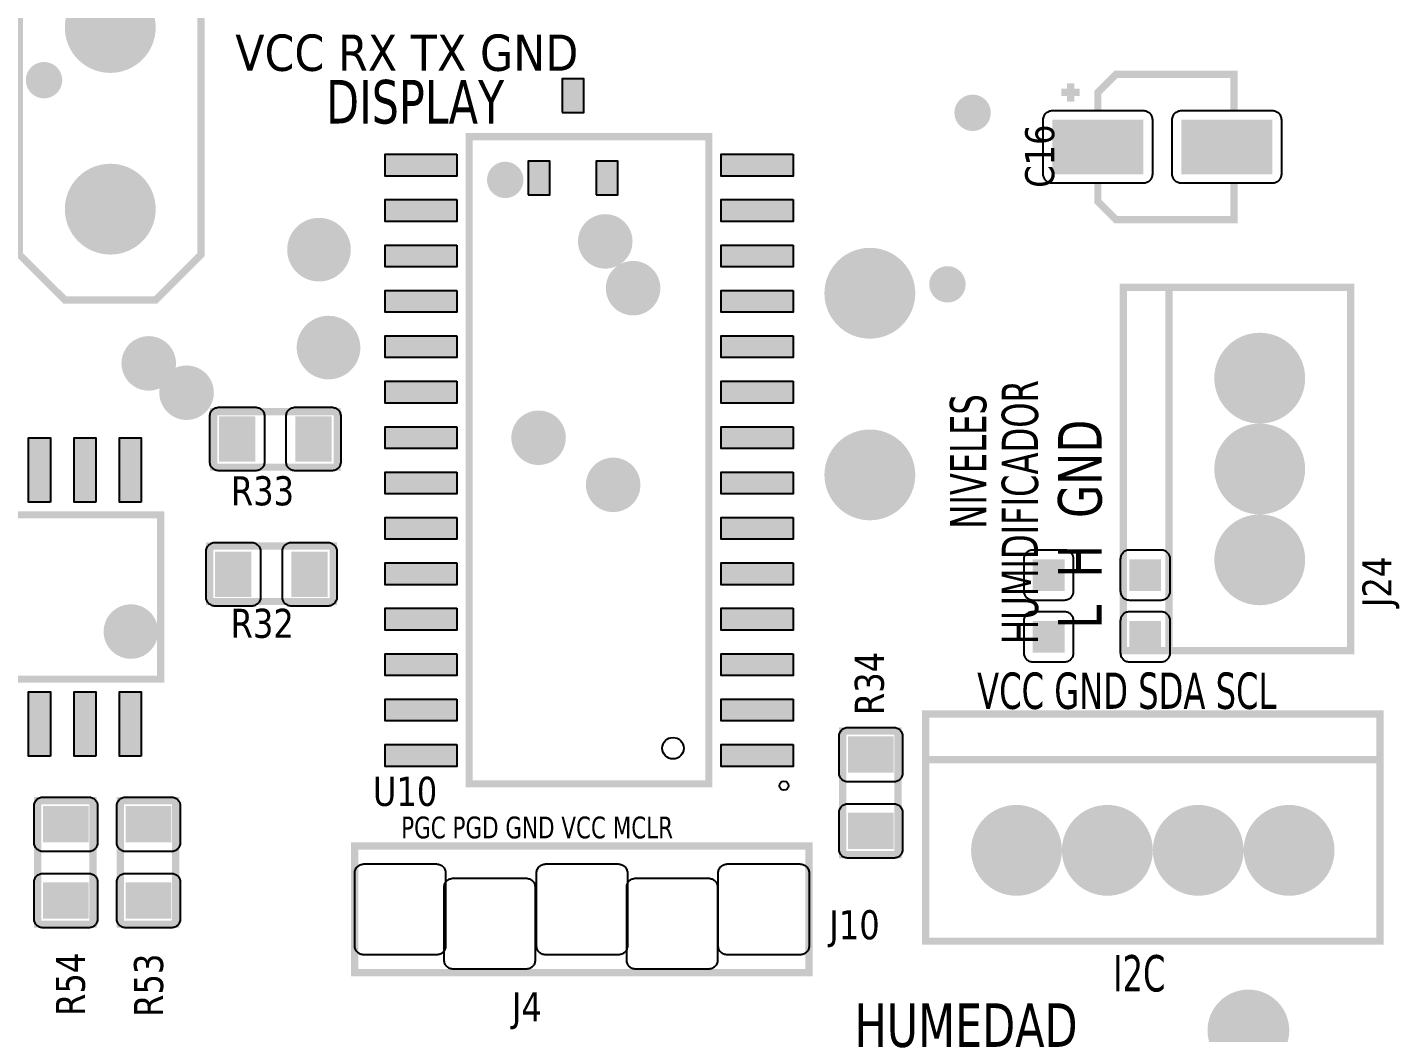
# Model space of a CAD drawing. Header units: millimetres. Extents: x 124 to 302, y 105 to 223.
# Drawn here: x 148.949 to 150.45, y 111.269 to 112.377 of the extents above; entities that cross this region are included whole.
import ezdxf

# ---------------------------------------------------------------- set-up
doc = ezdxf.new("R2010")
doc.units = ezdxf.units.MM
doc.styles.get("Standard").update_dxf_attribs({"font": 'tahoma.ttf'})

# ---------------------------------------------------------------- blocks, each defined once
blk = doc.blocks.new('RPAD')
blk.add_trace([(-0.5, -0.5), (-0.5, 0.5), (0.5, -0.5), (0.5, 0.5)])
blk = doc.blocks.new('EPAD')
at = {"const_width": 0.5}
blk.add_lwpolyline([(-0.25, 0, 1), (0.25, 0, 1)], format="xyb", close=True, dxfattribs=at)

msp = doc.modelspace()

# ---------------------------------------------------------------- linework, layer by layer
for points, const_width in [([(149.1407, 112.4263), (149.1407, 112.1263), (149.0907, 112.0763), (148.9907, 112.0763), (148.9407, 112.1263), (148.9407, 112.4263), (148.9907, 112.4763), (149.0907, 112.4763), (149.1407, 112.4263)], 0.008), ([(149.1407, 112.4263), (149.1407, 112.1263), (149.0907, 112.0763), (148.9907, 112.0763), (148.9407, 112.1263), (148.9407, 112.4263), (148.9907, 112.4763), (149.0907, 112.4763), (149.1407, 112.4263)], 0.008), ([(149.1407, 112.4263), (149.1407, 112.1263), (149.0907, 112.0763), (148.9907, 112.0763), (148.9407, 112.1263), (148.9407, 112.4263), (148.9907, 112.4763), (149.0907, 112.4763), (149.1407, 112.4263)], 0.008), ([(150.1276, 112.2848), (150.1276, 112.3048), (150.1476, 112.3248), (150.2776, 112.3248), (150.2776, 112.2848)], 0.008), ([(150.1276, 112.2848), (150.1276, 112.3048), (150.1476, 112.3248), (150.2776, 112.3248), (150.2776, 112.2848)], 0.008), ([(150.1276, 112.2848), (150.1276, 112.3048), (150.1476, 112.3248), (150.2776, 112.3248), (150.2776, 112.2848)], 0.008), ([(150.1076, 112.3048), (150.0876, 112.3048)], 0.008), ([(150.1076, 112.3048), (150.0876, 112.3048)], 0.008), ([(150.1076, 112.3048), (150.0876, 112.3048)], 0.008), ([(150.0976, 112.2948), (150.0976, 112.3148)], 0.008), ([(150.0976, 112.2948), (150.0976, 112.3148)], 0.008), ([(150.0976, 112.2948), (150.0976, 112.3148)], 0.008), ([(149.6995, 112.2561), (149.4357, 112.2561), (149.4357, 111.5435), (149.6995, 111.5435), (149.6995, 112.2561)], 0.00787), ([(149.6995, 112.2561), (149.4357, 112.2561), (149.4357, 111.5435), (149.6995, 111.5435), (149.6995, 112.2561)], 0.00787), ([(149.6995, 112.2561), (149.4357, 112.2561), (149.4357, 111.5435), (149.6995, 111.5435), (149.6995, 112.2561)], 0.00787), ([(150.2776, 112.2048), (150.2776, 112.1648), (150.1476, 112.1648), (150.1276, 112.1848), (150.1276, 112.2048)], 0.008), ([(150.2776, 112.2048), (150.2776, 112.1648), (150.1476, 112.1648), (150.1276, 112.1848), (150.1276, 112.2048)], 0.008), ([(150.2776, 112.2048), (150.2776, 112.1648), (150.1476, 112.1648), (150.1276, 112.1848), (150.1276, 112.2048)], 0.008), ([(150.1558, 111.6902), (150.4058, 111.6902), (150.4058, 112.0902), (150.1558, 112.0902), (150.1558, 111.6902)], 0.008), ([(150.1558, 111.6902), (150.4058, 111.6902), (150.4058, 112.0902), (150.1558, 112.0902), (150.1558, 111.6902)], 0.008), ([(150.1558, 111.6902), (150.4058, 111.6902), (150.4058, 112.0902), (150.1558, 112.0902), (150.1558, 111.6902)], 0.008), ([(150.2058, 111.6902), (150.2058, 112.0902)], 0.008), ([(150.2058, 111.6902), (150.2058, 112.0902)], 0.008), ([(150.2058, 111.6902), (150.2058, 112.0902)], 0.008), ([(149.1544, 111.8922), (149.2904, 111.8922), (149.2904, 111.9532), (149.1544, 111.9532), (149.1544, 111.8922)], 0.008), ([(149.1544, 111.8922), (149.2904, 111.8922), (149.2904, 111.9532), (149.1544, 111.9532), (149.1544, 111.8922)], 0.008), ([(149.1544, 111.8922), (149.2904, 111.8922), (149.2904, 111.9532), (149.1544, 111.9532), (149.1544, 111.8922)], 0.008), ([(149.0961, 111.6587), (149.0961, 111.8398), (148.8796, 111.8398), (148.8796, 111.6587), (149.0961, 111.6587)], 0.00787), ([(149.0961, 111.6587), (149.0961, 111.8398), (148.8796, 111.8398), (148.8796, 111.6587), (149.0961, 111.6587)], 0.00787), ([(149.0961, 111.6587), (149.0961, 111.8398), (148.8796, 111.8398), (148.8796, 111.6587), (149.0961, 111.6587)], 0.00787), ([(149.1501, 111.7443), (149.2861, 111.7443), (149.2861, 111.8053), (149.1501, 111.8053), (149.1501, 111.7443)], 0.008), ([(149.1501, 111.7443), (149.2861, 111.7443), (149.2861, 111.8053), (149.1501, 111.8053), (149.1501, 111.7443)], 0.008), ([(149.1501, 111.7443), (149.2861, 111.7443), (149.2861, 111.8053), (149.1501, 111.8053), (149.1501, 111.7443)], 0.008), ([(149.9381, 111.3703), (150.4381, 111.3703), (150.4381, 111.6203), (149.9381, 111.6203), (149.9381, 111.3703)], 0.008), ([(149.9381, 111.3703), (150.4381, 111.3703), (150.4381, 111.6203), (149.9381, 111.6203), (149.9381, 111.3703)], 0.008), ([(149.9381, 111.3703), (150.4381, 111.3703), (150.4381, 111.6203), (149.9381, 111.6203), (149.9381, 111.3703)], 0.008), ([(149.8468, 111.4657), (149.9078, 111.4657), (149.9078, 111.6017), (149.8468, 111.6017), (149.8468, 111.4657)], 0.008), ([(149.8468, 111.4657), (149.9078, 111.4657), (149.9078, 111.6017), (149.8468, 111.6017), (149.8468, 111.4657)], 0.008), ([(149.8468, 111.4657), (149.9078, 111.4657), (149.9078, 111.6017), (149.8468, 111.6017), (149.8468, 111.4657)], 0.008), ([(149.9381, 111.5703), (150.4381, 111.5703)], 0.008), ([(149.9381, 111.5703), (150.4381, 111.5703)], 0.008), ([(149.9381, 111.5703), (150.4381, 111.5703)], 0.008), ([(148.9608, 111.389), (149.0218, 111.389), (149.0218, 111.525), (148.9608, 111.525), (148.9608, 111.389)], 0.008), ([(148.9608, 111.389), (149.0218, 111.389), (149.0218, 111.525), (148.9608, 111.525), (148.9608, 111.389)], 0.008), ([(148.9608, 111.389), (149.0218, 111.389), (149.0218, 111.525), (148.9608, 111.525), (148.9608, 111.389)], 0.008), ([(149.0518, 111.389), (149.1128, 111.389), (149.1128, 111.525), (149.0518, 111.525), (149.0518, 111.389)], 0.008), ([(149.0518, 111.389), (149.1128, 111.389), (149.1128, 111.525), (149.0518, 111.525), (149.0518, 111.389)], 0.008), ([(149.0518, 111.389), (149.1128, 111.389), (149.1128, 111.525), (149.0518, 111.525), (149.0518, 111.389)], 0.008), ([(149.3098, 111.3356), (149.8098, 111.3356), (149.8098, 111.475), (149.3098, 111.475), (149.3098, 111.3356)], 0.008), ([(149.3098, 111.3356), (149.8098, 111.3356), (149.8098, 111.475), (149.3098, 111.475), (149.3098, 111.3356)], 0.008), ([(149.3098, 111.3356), (149.8098, 111.3356), (149.8098, 111.475), (149.3098, 111.475), (149.3098, 111.3356)], 0.008)]:
    msp.add_lwpolyline(points, dxfattribs=dict(const_width=const_width))
for points in [[(149.5379, 112.2827), (149.5619, 112.2827), (149.5619, 112.3197), (149.5379, 112.3197), (149.5379, 112.2827)], [(150.0676, 112.2148), (150.0676, 112.2748), (150.0676, 112.2758), (150.0678, 112.2768), (150.068, 112.2778), (150.0684, 112.2787), (150.0688, 112.2796), (150.0693, 112.2804), (150.0698, 112.2812), (150.0705, 112.2819), (150.0712, 112.2826), (150.0719, 112.2831), (150.0728, 112.2836), (150.0736, 112.284), (150.0746, 112.2844), (150.0755, 112.2846), (150.0765, 112.2848), (150.0776, 112.2848), (150.1776, 112.2848), (150.1786, 112.2848), (150.1796, 112.2846), (150.1806, 112.2844), (150.1815, 112.284), (150.1824, 112.2836), (150.1832, 112.2831), (150.184, 112.2826), (150.1847, 112.2819), (150.1853, 112.2812), (150.1859, 112.2804), (150.1864, 112.2796), (150.1868, 112.2787), (150.1871, 112.2778), (150.1874, 112.2768), (150.1875, 112.2758), (150.1876, 112.2748), (150.1876, 112.2148), (150.1875, 112.2138), (150.1874, 112.2128), (150.1871, 112.2118), (150.1868, 112.2109), (150.1864, 112.21), (150.1859, 112.2092), (150.1853, 112.2084), (150.1847, 112.2077), (150.184, 112.2071), (150.1832, 112.2065), (150.1824, 112.206), (150.1815, 112.2056), (150.1806, 112.2052), (150.1796, 112.205), (150.1786, 112.2049), (150.1776, 112.2048), (150.0776, 112.2048), (150.0765, 112.2049), (150.0755, 112.205), (150.0746, 112.2052), (150.0736, 112.2056), (150.0728, 112.206), (150.0719, 112.2065), (150.0712, 112.2071), (150.0705, 112.2077), (150.0698, 112.2084), (150.0693, 112.2092), (150.0688, 112.21), (150.0684, 112.2109), (150.068, 112.2118), (150.0678, 112.2128), (150.0676, 112.2138), (150.0676, 112.2148)], [(150.2096, 112.2148), (150.2096, 112.2748), (150.2096, 112.2758), (150.2098, 112.2768), (150.21, 112.2778), (150.2104, 112.2787), (150.2108, 112.2796), (150.2113, 112.2804), (150.2118, 112.2812), (150.2125, 112.2819), (150.2132, 112.2826), (150.2139, 112.2831), (150.2148, 112.2836), (150.2156, 112.284), (150.2166, 112.2844), (150.2175, 112.2846), (150.2185, 112.2848), (150.2196, 112.2848), (150.3196, 112.2848), (150.3206, 112.2848), (150.3216, 112.2846), (150.3226, 112.2844), (150.3235, 112.284), (150.3244, 112.2836), (150.3252, 112.2831), (150.326, 112.2826), (150.3267, 112.2819), (150.3273, 112.2812), (150.3279, 112.2804), (150.3284, 112.2796), (150.3288, 112.2787), (150.3291, 112.2778), (150.3294, 112.2768), (150.3295, 112.2758), (150.3296, 112.2748), (150.3296, 112.2148), (150.3295, 112.2138), (150.3294, 112.2128), (150.3291, 112.2118), (150.3288, 112.2109), (150.3284, 112.21), (150.3279, 112.2092), (150.3273, 112.2084), (150.3267, 112.2077), (150.326, 112.2071), (150.3252, 112.2065), (150.3244, 112.206), (150.3235, 112.2056), (150.3226, 112.2052), (150.3216, 112.205), (150.3206, 112.2049), (150.3196, 112.2048), (150.2196, 112.2048), (150.2185, 112.2049), (150.2175, 112.205), (150.2166, 112.2052), (150.2156, 112.2056), (150.2148, 112.206), (150.2139, 112.2065), (150.2132, 112.2071), (150.2125, 112.2077), (150.2118, 112.2084), (150.2113, 112.2092), (150.2108, 112.21), (150.2104, 112.2109), (150.21, 112.2118), (150.2098, 112.2128), (150.2096, 112.2138), (150.2096, 112.2148)], [(149.4221, 112.2368), (149.4221, 112.2128), (149.3431, 112.2128), (149.3431, 112.2368), (149.4221, 112.2368)], [(149.7922, 112.2368), (149.7922, 112.2128), (149.7132, 112.2128), (149.7132, 112.2368), (149.7922, 112.2368)], [(149.5005, 112.1921), (149.5245, 112.1921), (149.5245, 112.2291), (149.5005, 112.2291), (149.5005, 112.1921)], [(149.5753, 112.1921), (149.5993, 112.1921), (149.5993, 112.2291), (149.5753, 112.2291), (149.5753, 112.1921)], [(149.4221, 112.1868), (149.4221, 112.1628), (149.3431, 112.1628), (149.3431, 112.1868), (149.4221, 112.1868)], [(149.7922, 112.1868), (149.7922, 112.1628), (149.7132, 112.1628), (149.7132, 112.1868), (149.7922, 112.1868)], [(149.4221, 112.1368), (149.4221, 112.1128), (149.3431, 112.1128), (149.3431, 112.1368), (149.4221, 112.1368)], [(149.7922, 112.1368), (149.7922, 112.1128), (149.7132, 112.1128), (149.7132, 112.1368), (149.7922, 112.1368)], [(149.4221, 112.0868), (149.4221, 112.0628), (149.3431, 112.0628), (149.3431, 112.0868), (149.4221, 112.0868)], [(149.7922, 112.0868), (149.7922, 112.0628), (149.7132, 112.0628), (149.7132, 112.0868), (149.7922, 112.0868)], [(149.4221, 112.0368), (149.4221, 112.0128), (149.3431, 112.0128), (149.3431, 112.0368), (149.4221, 112.0368)], [(149.7922, 112.0368), (149.7922, 112.0128), (149.7132, 112.0128), (149.7132, 112.0368), (149.7922, 112.0368)], [(149.4221, 111.9868), (149.4221, 111.9628), (149.3431, 111.9628), (149.3431, 111.9868), (149.4221, 111.9868)], [(149.7922, 111.9868), (149.7922, 111.9628), (149.7132, 111.9628), (149.7132, 111.9868), (149.7922, 111.9868)], [(149.1604, 111.9582), (149.2004, 111.9582), (149.2014, 111.9581), (149.2024, 111.958), (149.2034, 111.9577), (149.2043, 111.9574), (149.2052, 111.957), (149.206, 111.9565), (149.2068, 111.9559), (149.2075, 111.9553), (149.2081, 111.9546), (149.2087, 111.9538), (149.2092, 111.953), (149.2096, 111.9521), (149.2099, 111.9512), (149.2102, 111.9502), (149.2103, 111.9492), (149.2104, 111.9482), (149.2104, 111.8982), (149.2103, 111.8971), (149.2102, 111.8961), (149.2099, 111.8952), (149.2096, 111.8942), (149.2092, 111.8934), (149.2087, 111.8925), (149.2081, 111.8918), (149.2075, 111.8911), (149.2068, 111.8904), (149.206, 111.8899), (149.2052, 111.8894), (149.2043, 111.8889), (149.2034, 111.8886), (149.2024, 111.8884), (149.2014, 111.8882), (149.2004, 111.8882), (149.1604, 111.8882), (149.1593, 111.8882), (149.1583, 111.8884), (149.1573, 111.8886), (149.1564, 111.8889), (149.1555, 111.8894), (149.1547, 111.8899), (149.154, 111.8904), (149.1532, 111.8911), (149.1526, 111.8918), (149.152, 111.8925), (149.1515, 111.8934), (149.1511, 111.8942), (149.1508, 111.8952), (149.1506, 111.8961), (149.1504, 111.8971), (149.1504, 111.8982), (149.1504, 111.9482), (149.1504, 111.9492), (149.1506, 111.9502), (149.1508, 111.9512), (149.1511, 111.9521), (149.1515, 111.953), (149.152, 111.9538), (149.1526, 111.9546), (149.1532, 111.9553), (149.154, 111.9559), (149.1547, 111.9565), (149.1555, 111.957), (149.1564, 111.9574), (149.1573, 111.9577), (149.1583, 111.958), (149.1593, 111.9581), (149.1604, 111.9582)], [(149.2444, 111.9582), (149.2844, 111.9582), (149.2854, 111.9581), (149.2864, 111.958), (149.2874, 111.9577), (149.2883, 111.9574), (149.2892, 111.957), (149.29, 111.9565), (149.2908, 111.9559), (149.2915, 111.9553), (149.2921, 111.9546), (149.2927, 111.9538), (149.2932, 111.953), (149.2936, 111.9521), (149.2939, 111.9512), (149.2942, 111.9502), (149.2943, 111.9492), (149.2944, 111.9482), (149.2944, 111.8982), (149.2943, 111.8971), (149.2942, 111.8961), (149.2939, 111.8952), (149.2936, 111.8942), (149.2932, 111.8934), (149.2927, 111.8925), (149.2921, 111.8918), (149.2915, 111.8911), (149.2908, 111.8904), (149.29, 111.8899), (149.2892, 111.8894), (149.2883, 111.8889), (149.2874, 111.8886), (149.2864, 111.8884), (149.2854, 111.8882), (149.2844, 111.8882), (149.2444, 111.8882), (149.2433, 111.8882), (149.2423, 111.8884), (149.2413, 111.8886), (149.2404, 111.8889), (149.2395, 111.8894), (149.2387, 111.8899), (149.238, 111.8904), (149.2372, 111.8911), (149.2366, 111.8918), (149.236, 111.8925), (149.2355, 111.8934), (149.2351, 111.8942), (149.2348, 111.8952), (149.2346, 111.8961), (149.2344, 111.8971), (149.2344, 111.8982), (149.2344, 111.9482), (149.2344, 111.9492), (149.2346, 111.9502), (149.2348, 111.9512), (149.2351, 111.9521), (149.2355, 111.953), (149.236, 111.9538), (149.2366, 111.9546), (149.2372, 111.9553), (149.238, 111.9559), (149.2387, 111.9565), (149.2395, 111.957), (149.2404, 111.9574), (149.2413, 111.9577), (149.2423, 111.958), (149.2433, 111.9581), (149.2444, 111.9582)], [(149.4221, 111.9368), (149.4221, 111.9128), (149.3431, 111.9128), (149.3431, 111.9368), (149.4221, 111.9368)], [(149.7922, 111.9368), (149.7922, 111.9128), (149.7132, 111.9128), (149.7132, 111.9368), (149.7922, 111.9368)], [(148.9748, 111.8535), (148.9508, 111.8535), (148.9508, 111.9245), (148.9748, 111.9245), (148.9748, 111.8535)], [(149.0248, 111.8535), (149.0008, 111.8535), (149.0008, 111.9245), (149.0248, 111.9245), (149.0248, 111.8535)], [(149.0748, 111.8535), (149.0508, 111.8535), (149.0508, 111.9245), (149.0748, 111.9245), (149.0748, 111.8535)], [(149.4221, 111.8868), (149.4221, 111.8628), (149.3431, 111.8628), (149.3431, 111.8868), (149.4221, 111.8868)], [(149.7922, 111.8868), (149.7922, 111.8628), (149.7132, 111.8628), (149.7132, 111.8868), (149.7922, 111.8868)], [(149.4221, 111.8368), (149.4221, 111.8128), (149.3431, 111.8128), (149.3431, 111.8368), (149.4221, 111.8368)], [(149.7922, 111.8368), (149.7922, 111.8128), (149.7132, 111.8128), (149.7132, 111.8368), (149.7922, 111.8368)], [(149.1961, 111.7393), (149.1561, 111.7393), (149.1551, 111.7393), (149.154, 111.7395), (149.1531, 111.7397), (149.1522, 111.74), (149.1513, 111.7405), (149.1505, 111.7409), (149.1497, 111.7415), (149.149, 111.7422), (149.1483, 111.7429), (149.1478, 111.7436), (149.1473, 111.7445), (149.1469, 111.7453), (149.1465, 111.7463), (149.1463, 111.7472), (149.1461, 111.7482), (149.1461, 111.7493), (149.1461, 111.7993), (149.1461, 111.8003), (149.1463, 111.8013), (149.1465, 111.8023), (149.1469, 111.8032), (149.1473, 111.8041), (149.1478, 111.8049), (149.1483, 111.8057), (149.149, 111.8064), (149.1497, 111.807), (149.1505, 111.8076), (149.1513, 111.8081), (149.1522, 111.8085), (149.1531, 111.8088), (149.154, 111.8091), (149.1551, 111.8092), (149.1561, 111.8093), (149.1961, 111.8093), (149.1971, 111.8092), (149.1981, 111.8091), (149.1991, 111.8088), (149.2, 111.8085), (149.2009, 111.8081), (149.2017, 111.8076), (149.2025, 111.807), (149.2032, 111.8064), (149.2038, 111.8057), (149.2044, 111.8049), (149.2049, 111.8041), (149.2053, 111.8032), (149.2056, 111.8023), (149.2059, 111.8013), (149.206, 111.8003), (149.2061, 111.7993), (149.2061, 111.7493), (149.206, 111.7482), (149.2059, 111.7472), (149.2056, 111.7463), (149.2053, 111.7453), (149.2049, 111.7445), (149.2044, 111.7436), (149.2038, 111.7429), (149.2032, 111.7422), (149.2025, 111.7415), (149.2017, 111.7409), (149.2009, 111.7405), (149.2, 111.74), (149.1991, 111.7397), (149.1981, 111.7395), (149.1971, 111.7393), (149.1961, 111.7393)], [(149.2801, 111.7393), (149.2401, 111.7393), (149.2391, 111.7393), (149.238, 111.7395), (149.2371, 111.7397), (149.2362, 111.74), (149.2353, 111.7405), (149.2345, 111.7409), (149.2337, 111.7415), (149.233, 111.7422), (149.2323, 111.7429), (149.2318, 111.7436), (149.2313, 111.7445), (149.2309, 111.7453), (149.2305, 111.7463), (149.2303, 111.7472), (149.2301, 111.7482), (149.2301, 111.7493), (149.2301, 111.7993), (149.2301, 111.8003), (149.2303, 111.8013), (149.2305, 111.8023), (149.2309, 111.8032), (149.2313, 111.8041), (149.2318, 111.8049), (149.2323, 111.8057), (149.233, 111.8064), (149.2337, 111.807), (149.2345, 111.8076), (149.2353, 111.8081), (149.2362, 111.8085), (149.2371, 111.8088), (149.238, 111.8091), (149.2391, 111.8092), (149.2401, 111.8093), (149.2801, 111.8093), (149.2811, 111.8092), (149.2821, 111.8091), (149.2831, 111.8088), (149.284, 111.8085), (149.2849, 111.8081), (149.2857, 111.8076), (149.2865, 111.807), (149.2872, 111.8064), (149.2878, 111.8057), (149.2884, 111.8049), (149.2889, 111.8041), (149.2893, 111.8032), (149.2896, 111.8023), (149.2899, 111.8013), (149.29, 111.8003), (149.2901, 111.7993), (149.2901, 111.7493), (149.29, 111.7482), (149.2899, 111.7472), (149.2896, 111.7463), (149.2893, 111.7453), (149.2889, 111.7445), (149.2884, 111.7436), (149.2878, 111.7429), (149.2872, 111.7422), (149.2865, 111.7415), (149.2857, 111.7409), (149.2849, 111.7405), (149.284, 111.74), (149.2831, 111.7397), (149.2821, 111.7395), (149.2811, 111.7393), (149.2801, 111.7393)], [(150.101, 111.7559), (150.101, 111.7909), (150.101, 111.792), (150.1008, 111.793), (150.1006, 111.7939), (150.1003, 111.7949), (150.0998, 111.7957), (150.0993, 111.7966), (150.0988, 111.7973), (150.0981, 111.798), (150.0974, 111.7987), (150.0967, 111.7992), (150.0958, 111.7997), (150.095, 111.8002), (150.094, 111.8005), (150.0931, 111.8007), (150.0921, 111.8009), (150.091, 111.8009), (150.056, 111.8009), (150.055, 111.8009), (150.054, 111.8007), (150.053, 111.8005), (150.0521, 111.8002), (150.0512, 111.7997), (150.0504, 111.7992), (150.0496, 111.7987), (150.0489, 111.798), (150.0483, 111.7973), (150.0477, 111.7966), (150.0472, 111.7957), (150.0468, 111.7949), (150.0465, 111.7939), (150.0462, 111.793), (150.0461, 111.792), (150.046, 111.7909), (150.046, 111.7559), (150.0461, 111.7549), (150.0462, 111.7539), (150.0465, 111.7529), (150.0468, 111.752), (150.0472, 111.7511), (150.0477, 111.7503), (150.0483, 111.7495), (150.0489, 111.7488), (150.0496, 111.7482), (150.0504, 111.7476), (150.0512, 111.7471), (150.0521, 111.7467), (150.053, 111.7464), (150.054, 111.7461), (150.055, 111.746), (150.056, 111.7459), (150.091, 111.7459), (150.0921, 111.746), (150.0931, 111.7461), (150.094, 111.7464), (150.095, 111.7467), (150.0958, 111.7471), (150.0967, 111.7476), (150.0974, 111.7482), (150.0981, 111.7488), (150.0988, 111.7495), (150.0993, 111.7503), (150.0998, 111.7511), (150.1003, 111.752), (150.1006, 111.7529), (150.1008, 111.7539), (150.101, 111.7549), (150.101, 111.7559)], [(150.2073, 111.7559), (150.2073, 111.7909), (150.2073, 111.792), (150.2071, 111.793), (150.2069, 111.7939), (150.2066, 111.7949), (150.2061, 111.7957), (150.2056, 111.7966), (150.2051, 111.7973), (150.2044, 111.798), (150.2037, 111.7987), (150.203, 111.7992), (150.2021, 111.7997), (150.2013, 111.8002), (150.2003, 111.8005), (150.1994, 111.8007), (150.1984, 111.8009), (150.1973, 111.8009), (150.1623, 111.8009), (150.1613, 111.8009), (150.1603, 111.8007), (150.1593, 111.8005), (150.1584, 111.8002), (150.1575, 111.7997), (150.1567, 111.7992), (150.1559, 111.7987), (150.1552, 111.798), (150.1546, 111.7973), (150.154, 111.7966), (150.1535, 111.7957), (150.1531, 111.7949), (150.1528, 111.7939), (150.1525, 111.793), (150.1524, 111.792), (150.1523, 111.7909), (150.1523, 111.7559), (150.1524, 111.7549), (150.1525, 111.7539), (150.1528, 111.7529), (150.1531, 111.752), (150.1535, 111.7511), (150.154, 111.7503), (150.1546, 111.7495), (150.1552, 111.7488), (150.1559, 111.7482), (150.1567, 111.7476), (150.1575, 111.7471), (150.1584, 111.7467), (150.1593, 111.7464), (150.1603, 111.7461), (150.1613, 111.746), (150.1623, 111.7459), (150.1973, 111.7459), (150.1984, 111.746), (150.1994, 111.7461), (150.2003, 111.7464), (150.2013, 111.7467), (150.2021, 111.7471), (150.203, 111.7476), (150.2037, 111.7482), (150.2044, 111.7488), (150.2051, 111.7495), (150.2056, 111.7503), (150.2061, 111.7511), (150.2066, 111.752), (150.2069, 111.7529), (150.2071, 111.7539), (150.2073, 111.7549), (150.2073, 111.7559)], [(149.4221, 111.7868), (149.4221, 111.7628), (149.3431, 111.7628), (149.3431, 111.7868), (149.4221, 111.7868)], [(149.7922, 111.7868), (149.7922, 111.7628), (149.7132, 111.7628), (149.7132, 111.7868), (149.7922, 111.7868)], [(149.4221, 111.7368), (149.4221, 111.7128), (149.3431, 111.7128), (149.3431, 111.7368), (149.4221, 111.7368)], [(149.7922, 111.7368), (149.7922, 111.7128), (149.7132, 111.7128), (149.7132, 111.7368), (149.7922, 111.7368)], [(150.101, 111.6879), (150.101, 111.7229), (150.101, 111.724), (150.1008, 111.725), (150.1006, 111.7259), (150.1003, 111.7269), (150.0998, 111.7277), (150.0993, 111.7286), (150.0988, 111.7293), (150.0981, 111.73), (150.0974, 111.7307), (150.0967, 111.7312), (150.0958, 111.7317), (150.095, 111.7322), (150.094, 111.7325), (150.0931, 111.7327), (150.0921, 111.7329), (150.091, 111.7329), (150.056, 111.7329), (150.055, 111.7329), (150.054, 111.7327), (150.053, 111.7325), (150.0521, 111.7322), (150.0512, 111.7317), (150.0504, 111.7312), (150.0496, 111.7307), (150.0489, 111.73), (150.0483, 111.7293), (150.0477, 111.7286), (150.0472, 111.7277), (150.0468, 111.7269), (150.0465, 111.7259), (150.0462, 111.725), (150.0461, 111.724), (150.046, 111.7229), (150.046, 111.6879), (150.0461, 111.6869), (150.0462, 111.6859), (150.0465, 111.6849), (150.0468, 111.684), (150.0472, 111.6831), (150.0477, 111.6823), (150.0483, 111.6815), (150.0489, 111.6808), (150.0496, 111.6802), (150.0504, 111.6796), (150.0512, 111.6791), (150.0521, 111.6787), (150.053, 111.6784), (150.054, 111.6781), (150.055, 111.678), (150.056, 111.6779), (150.091, 111.6779), (150.0921, 111.678), (150.0931, 111.6781), (150.094, 111.6784), (150.095, 111.6787), (150.0958, 111.6791), (150.0967, 111.6796), (150.0974, 111.6802), (150.0981, 111.6808), (150.0988, 111.6815), (150.0993, 111.6823), (150.0998, 111.6831), (150.1003, 111.684), (150.1006, 111.6849), (150.1008, 111.6859), (150.101, 111.6869), (150.101, 111.6879)], [(150.2073, 111.6879), (150.2073, 111.7229), (150.2073, 111.724), (150.2071, 111.725), (150.2069, 111.7259), (150.2066, 111.7269), (150.2061, 111.7277), (150.2056, 111.7286), (150.2051, 111.7293), (150.2044, 111.73), (150.2037, 111.7307), (150.203, 111.7312), (150.2021, 111.7317), (150.2013, 111.7322), (150.2003, 111.7325), (150.1994, 111.7327), (150.1984, 111.7329), (150.1973, 111.7329), (150.1623, 111.7329), (150.1613, 111.7329), (150.1603, 111.7327), (150.1593, 111.7325), (150.1584, 111.7322), (150.1575, 111.7317), (150.1567, 111.7312), (150.1559, 111.7307), (150.1552, 111.73), (150.1546, 111.7293), (150.154, 111.7286), (150.1535, 111.7277), (150.1531, 111.7269), (150.1528, 111.7259), (150.1525, 111.725), (150.1524, 111.724), (150.1523, 111.7229), (150.1523, 111.6879), (150.1524, 111.6869), (150.1525, 111.6859), (150.1528, 111.6849), (150.1531, 111.684), (150.1535, 111.6831), (150.154, 111.6823), (150.1546, 111.6815), (150.1552, 111.6808), (150.1559, 111.6802), (150.1567, 111.6796), (150.1575, 111.6791), (150.1584, 111.6787), (150.1593, 111.6784), (150.1603, 111.6781), (150.1613, 111.678), (150.1623, 111.6779), (150.1973, 111.6779), (150.1984, 111.678), (150.1994, 111.6781), (150.2003, 111.6784), (150.2013, 111.6787), (150.2021, 111.6791), (150.203, 111.6796), (150.2037, 111.6802), (150.2044, 111.6808), (150.2051, 111.6815), (150.2056, 111.6823), (150.2061, 111.6831), (150.2066, 111.684), (150.2069, 111.6849), (150.2071, 111.6859), (150.2073, 111.6869), (150.2073, 111.6879)], [(149.4221, 111.6868), (149.4221, 111.6628), (149.3431, 111.6628), (149.3431, 111.6868), (149.4221, 111.6868)], [(149.7922, 111.6868), (149.7922, 111.6628), (149.7132, 111.6628), (149.7132, 111.6868), (149.7922, 111.6868)], [(148.9748, 111.574), (148.9508, 111.574), (148.9508, 111.645), (148.9748, 111.645), (148.9748, 111.574)], [(149.0248, 111.574), (149.0008, 111.574), (149.0008, 111.645), (149.0248, 111.645), (149.0248, 111.574)], [(149.0748, 111.574), (149.0508, 111.574), (149.0508, 111.645), (149.0748, 111.645), (149.0748, 111.574)], [(149.4221, 111.6368), (149.4221, 111.6128), (149.3431, 111.6128), (149.3431, 111.6368), (149.4221, 111.6368)], [(149.7922, 111.6368), (149.7922, 111.6128), (149.7132, 111.6128), (149.7132, 111.6368), (149.7922, 111.6368)], [(149.9128, 111.5957), (149.9128, 111.5557), (149.9127, 111.5546), (149.9126, 111.5536), (149.9123, 111.5527), (149.912, 111.5517), (149.9116, 111.5509), (149.9111, 111.55), (149.9105, 111.5493), (149.9099, 111.5486), (149.9092, 111.5479), (149.9084, 111.5473), (149.9076, 111.5469), (149.9067, 111.5464), (149.9058, 111.5461), (149.9048, 111.5459), (149.9038, 111.5457), (149.9028, 111.5457), (149.8528, 111.5457), (149.8518, 111.5457), (149.8507, 111.5459), (149.8498, 111.5461), (149.8489, 111.5464), (149.848, 111.5469), (149.8472, 111.5473), (149.8464, 111.5479), (149.8457, 111.5486), (149.845, 111.5493), (149.8445, 111.55), (149.844, 111.5509), (149.8436, 111.5517), (149.8432, 111.5527), (149.843, 111.5536), (149.8428, 111.5546), (149.8428, 111.5557), (149.8428, 111.5957), (149.8428, 111.5967), (149.843, 111.5977), (149.8432, 111.5987), (149.8436, 111.5996), (149.844, 111.6005), (149.8445, 111.6013), (149.845, 111.6021), (149.8457, 111.6028), (149.8464, 111.6034), (149.8472, 111.604), (149.848, 111.6045), (149.8489, 111.6049), (149.8498, 111.6052), (149.8507, 111.6055), (149.8518, 111.6056), (149.8528, 111.6057), (149.9028, 111.6057), (149.9038, 111.6056), (149.9048, 111.6055), (149.9058, 111.6052), (149.9067, 111.6049), (149.9076, 111.6045), (149.9084, 111.604), (149.9092, 111.6034), (149.9099, 111.6028), (149.9105, 111.6021), (149.9111, 111.6013), (149.9116, 111.6005), (149.912, 111.5996), (149.9123, 111.5987), (149.9126, 111.5977), (149.9127, 111.5967), (149.9128, 111.5957)], [(149.4221, 111.5868), (149.4221, 111.5628), (149.3431, 111.5628), (149.3431, 111.5868), (149.4221, 111.5868)], [(149.7922, 111.5868), (149.7922, 111.5628), (149.7132, 111.5628), (149.7132, 111.5868), (149.7922, 111.5868)], [(149.0268, 111.519), (149.0268, 111.479), (149.0268, 111.478), (149.0266, 111.477), (149.0264, 111.476), (149.0261, 111.4751), (149.0257, 111.4742), (149.0252, 111.4734), (149.0246, 111.4726), (149.0239, 111.4719), (149.0232, 111.4713), (149.0225, 111.4707), (149.0216, 111.4702), (149.0208, 111.4698), (149.0198, 111.4694), (149.0189, 111.4692), (149.0179, 111.4691), (149.0168, 111.469), (148.9668, 111.469), (148.9658, 111.4691), (148.9648, 111.4692), (148.9638, 111.4694), (148.9629, 111.4698), (148.962, 111.4702), (148.9612, 111.4707), (148.9604, 111.4713), (148.9597, 111.4719), (148.9591, 111.4726), (148.9585, 111.4734), (148.958, 111.4742), (148.9576, 111.4751), (148.9573, 111.476), (148.957, 111.477), (148.9569, 111.478), (148.9568, 111.479), (148.9568, 111.519), (148.9569, 111.52), (148.957, 111.521), (148.9573, 111.522), (148.9576, 111.5229), (148.958, 111.5238), (148.9585, 111.5246), (148.9591, 111.5254), (148.9597, 111.5261), (148.9604, 111.5267), (148.9612, 111.5273), (148.962, 111.5278), (148.9629, 111.5282), (148.9638, 111.5286), (148.9648, 111.5288), (148.9658, 111.5289), (148.9668, 111.529), (149.0168, 111.529), (149.0179, 111.5289), (149.0189, 111.5288), (149.0198, 111.5286), (149.0208, 111.5282), (149.0216, 111.5278), (149.0225, 111.5273), (149.0232, 111.5267), (149.0239, 111.5261), (149.0246, 111.5254), (149.0252, 111.5246), (149.0257, 111.5238), (149.0261, 111.5229), (149.0264, 111.522), (149.0266, 111.521), (149.0268, 111.52), (149.0268, 111.519)], [(149.1178, 111.519), (149.1178, 111.479), (149.1178, 111.478), (149.1176, 111.477), (149.1174, 111.476), (149.1171, 111.4751), (149.1167, 111.4742), (149.1162, 111.4734), (149.1156, 111.4726), (149.1149, 111.4719), (149.1142, 111.4713), (149.1135, 111.4707), (149.1126, 111.4702), (149.1118, 111.4698), (149.1108, 111.4694), (149.1099, 111.4692), (149.1089, 111.4691), (149.1078, 111.469), (149.0578, 111.469), (149.0568, 111.4691), (149.0558, 111.4692), (149.0548, 111.4694), (149.0539, 111.4698), (149.053, 111.4702), (149.0522, 111.4707), (149.0514, 111.4713), (149.0507, 111.4719), (149.0501, 111.4726), (149.0495, 111.4734), (149.049, 111.4742), (149.0486, 111.4751), (149.0483, 111.476), (149.048, 111.477), (149.0479, 111.478), (149.0478, 111.479), (149.0478, 111.519), (149.0479, 111.52), (149.048, 111.521), (149.0483, 111.522), (149.0486, 111.5229), (149.049, 111.5238), (149.0495, 111.5246), (149.0501, 111.5254), (149.0507, 111.5261), (149.0514, 111.5267), (149.0522, 111.5273), (149.053, 111.5278), (149.0539, 111.5282), (149.0548, 111.5286), (149.0558, 111.5288), (149.0568, 111.5289), (149.0578, 111.529), (149.1078, 111.529), (149.1089, 111.5289), (149.1099, 111.5288), (149.1108, 111.5286), (149.1118, 111.5282), (149.1126, 111.5278), (149.1135, 111.5273), (149.1142, 111.5267), (149.1149, 111.5261), (149.1156, 111.5254), (149.1162, 111.5246), (149.1167, 111.5238), (149.1171, 111.5229), (149.1174, 111.522), (149.1176, 111.521), (149.1178, 111.52), (149.1178, 111.519)], [(149.9128, 111.5117), (149.9128, 111.4717), (149.9127, 111.4706), (149.9126, 111.4696), (149.9123, 111.4687), (149.912, 111.4677), (149.9116, 111.4669), (149.9111, 111.466), (149.9105, 111.4653), (149.9099, 111.4646), (149.9092, 111.4639), (149.9084, 111.4633), (149.9076, 111.4629), (149.9067, 111.4624), (149.9058, 111.4621), (149.9048, 111.4619), (149.9038, 111.4617), (149.9028, 111.4617), (149.8528, 111.4617), (149.8518, 111.4617), (149.8507, 111.4619), (149.8498, 111.4621), (149.8489, 111.4624), (149.848, 111.4629), (149.8472, 111.4633), (149.8464, 111.4639), (149.8457, 111.4646), (149.845, 111.4653), (149.8445, 111.466), (149.844, 111.4669), (149.8436, 111.4677), (149.8432, 111.4687), (149.843, 111.4696), (149.8428, 111.4706), (149.8428, 111.4717), (149.8428, 111.5117), (149.8428, 111.5127), (149.843, 111.5137), (149.8432, 111.5147), (149.8436, 111.5156), (149.844, 111.5165), (149.8445, 111.5173), (149.845, 111.5181), (149.8457, 111.5188), (149.8464, 111.5194), (149.8472, 111.52), (149.848, 111.5205), (149.8489, 111.5209), (149.8498, 111.5212), (149.8507, 111.5215), (149.8518, 111.5216), (149.8528, 111.5217), (149.9028, 111.5217), (149.9038, 111.5216), (149.9048, 111.5215), (149.9058, 111.5212), (149.9067, 111.5209), (149.9076, 111.5205), (149.9084, 111.52), (149.9092, 111.5194), (149.9099, 111.5188), (149.9105, 111.5181), (149.9111, 111.5173), (149.9116, 111.5165), (149.912, 111.5156), (149.9123, 111.5147), (149.9126, 111.5137), (149.9127, 111.5127), (149.9128, 111.5117)], [(149.3198, 111.4553), (149.3998, 111.4553), (149.4009, 111.4552), (149.4019, 111.4551), (149.4028, 111.4549), (149.4038, 111.4545), (149.4046, 111.4541), (149.4055, 111.4536), (149.4062, 111.453), (149.4069, 111.4524), (149.4076, 111.4517), (149.4082, 111.4509), (149.4087, 111.4501), (149.4091, 111.4492), (149.4094, 111.4483), (149.4096, 111.4473), (149.4098, 111.4463), (149.4098, 111.4453), (149.4098, 111.3653), (149.4098, 111.3643), (149.4096, 111.3633), (149.4094, 111.3623), (149.4091, 111.3614), (149.4087, 111.3605), (149.4082, 111.3597), (149.4076, 111.3589), (149.4069, 111.3582), (149.4062, 111.3575), (149.4055, 111.357), (149.4046, 111.3565), (149.4038, 111.3561), (149.4028, 111.3557), (149.4019, 111.3555), (149.4009, 111.3553), (149.3998, 111.3553), (149.3198, 111.3553), (149.3188, 111.3553), (149.3178, 111.3555), (149.3168, 111.3557), (149.3159, 111.3561), (149.315, 111.3565), (149.3142, 111.357), (149.3134, 111.3575), (149.3127, 111.3582), (149.3121, 111.3589), (149.3115, 111.3597), (149.311, 111.3605), (149.3106, 111.3614), (149.3103, 111.3623), (149.31, 111.3633), (149.3099, 111.3643), (149.3098, 111.3653), (149.3098, 111.4453), (149.3099, 111.4463), (149.31, 111.4473), (149.3103, 111.4483), (149.3106, 111.4492), (149.311, 111.4501), (149.3115, 111.4509), (149.3121, 111.4517), (149.3127, 111.4524), (149.3134, 111.453), (149.3142, 111.4536), (149.315, 111.4541), (149.3159, 111.4545), (149.3168, 111.4549), (149.3178, 111.4551), (149.3188, 111.4552), (149.3198, 111.4553)], [(149.5198, 111.4553), (149.5998, 111.4553), (149.6009, 111.4552), (149.6019, 111.4551), (149.6028, 111.4549), (149.6038, 111.4545), (149.6046, 111.4541), (149.6055, 111.4536), (149.6062, 111.453), (149.6069, 111.4524), (149.6076, 111.4517), (149.6082, 111.4509), (149.6087, 111.4501), (149.6091, 111.4492), (149.6094, 111.4483), (149.6096, 111.4473), (149.6098, 111.4463), (149.6098, 111.4453), (149.6098, 111.3653), (149.6098, 111.3643), (149.6096, 111.3633), (149.6094, 111.3623), (149.6091, 111.3614), (149.6087, 111.3605), (149.6082, 111.3597), (149.6076, 111.3589), (149.6069, 111.3582), (149.6062, 111.3575), (149.6055, 111.357), (149.6046, 111.3565), (149.6038, 111.3561), (149.6028, 111.3557), (149.6019, 111.3555), (149.6009, 111.3553), (149.5998, 111.3553), (149.5198, 111.3553), (149.5188, 111.3553), (149.5178, 111.3555), (149.5168, 111.3557), (149.5159, 111.3561), (149.515, 111.3565), (149.5142, 111.357), (149.5134, 111.3575), (149.5127, 111.3582), (149.5121, 111.3589), (149.5115, 111.3597), (149.511, 111.3605), (149.5106, 111.3614), (149.5103, 111.3623), (149.51, 111.3633), (149.5099, 111.3643), (149.5098, 111.3653), (149.5098, 111.4453), (149.5099, 111.4463), (149.51, 111.4473), (149.5103, 111.4483), (149.5106, 111.4492), (149.511, 111.4501), (149.5115, 111.4509), (149.5121, 111.4517), (149.5127, 111.4524), (149.5134, 111.453), (149.5142, 111.4536), (149.515, 111.4541), (149.5159, 111.4545), (149.5168, 111.4549), (149.5178, 111.4551), (149.5188, 111.4552), (149.5198, 111.4553)], [(149.7198, 111.4553), (149.7998, 111.4553), (149.8009, 111.4552), (149.8019, 111.4551), (149.8028, 111.4549), (149.8038, 111.4545), (149.8046, 111.4541), (149.8055, 111.4536), (149.8062, 111.453), (149.8069, 111.4524), (149.8076, 111.4517), (149.8082, 111.4509), (149.8087, 111.4501), (149.8091, 111.4492), (149.8094, 111.4483), (149.8096, 111.4473), (149.8098, 111.4463), (149.8098, 111.4453), (149.8098, 111.3653), (149.8098, 111.3643), (149.8096, 111.3633), (149.8094, 111.3623), (149.8091, 111.3614), (149.8087, 111.3605), (149.8082, 111.3597), (149.8076, 111.3589), (149.8069, 111.3582), (149.8062, 111.3575), (149.8055, 111.357), (149.8046, 111.3565), (149.8038, 111.3561), (149.8028, 111.3557), (149.8019, 111.3555), (149.8009, 111.3553), (149.7998, 111.3553), (149.7198, 111.3553), (149.7188, 111.3553), (149.7178, 111.3555), (149.7168, 111.3557), (149.7159, 111.3561), (149.715, 111.3565), (149.7142, 111.357), (149.7134, 111.3575), (149.7127, 111.3582), (149.7121, 111.3589), (149.7115, 111.3597), (149.711, 111.3605), (149.7106, 111.3614), (149.7103, 111.3623), (149.71, 111.3633), (149.7099, 111.3643), (149.7098, 111.3653), (149.7098, 111.4453), (149.7099, 111.4463), (149.71, 111.4473), (149.7103, 111.4483), (149.7106, 111.4492), (149.711, 111.4501), (149.7115, 111.4509), (149.7121, 111.4517), (149.7127, 111.4524), (149.7134, 111.453), (149.7142, 111.4536), (149.715, 111.4541), (149.7159, 111.4545), (149.7168, 111.4549), (149.7178, 111.4551), (149.7188, 111.4552), (149.7198, 111.4553)], [(149.0268, 111.435), (149.0268, 111.395), (149.0268, 111.394), (149.0266, 111.393), (149.0264, 111.392), (149.0261, 111.3911), (149.0257, 111.3902), (149.0252, 111.3894), (149.0246, 111.3886), (149.0239, 111.3879), (149.0232, 111.3873), (149.0225, 111.3867), (149.0216, 111.3862), (149.0208, 111.3858), (149.0198, 111.3854), (149.0189, 111.3852), (149.0179, 111.3851), (149.0168, 111.385), (148.9668, 111.385), (148.9658, 111.3851), (148.9648, 111.3852), (148.9638, 111.3854), (148.9629, 111.3858), (148.962, 111.3862), (148.9612, 111.3867), (148.9604, 111.3873), (148.9597, 111.3879), (148.9591, 111.3886), (148.9585, 111.3894), (148.958, 111.3902), (148.9576, 111.3911), (148.9573, 111.392), (148.957, 111.393), (148.9569, 111.394), (148.9568, 111.395), (148.9568, 111.435), (148.9569, 111.436), (148.957, 111.437), (148.9573, 111.438), (148.9576, 111.4389), (148.958, 111.4398), (148.9585, 111.4406), (148.9591, 111.4414), (148.9597, 111.4421), (148.9604, 111.4427), (148.9612, 111.4433), (148.962, 111.4438), (148.9629, 111.4442), (148.9638, 111.4446), (148.9648, 111.4448), (148.9658, 111.4449), (148.9668, 111.445), (149.0168, 111.445), (149.0179, 111.4449), (149.0189, 111.4448), (149.0198, 111.4446), (149.0208, 111.4442), (149.0216, 111.4438), (149.0225, 111.4433), (149.0232, 111.4427), (149.0239, 111.4421), (149.0246, 111.4414), (149.0252, 111.4406), (149.0257, 111.4398), (149.0261, 111.4389), (149.0264, 111.438), (149.0266, 111.437), (149.0268, 111.436), (149.0268, 111.435)], [(149.1178, 111.435), (149.1178, 111.395), (149.1178, 111.394), (149.1176, 111.393), (149.1174, 111.392), (149.1171, 111.3911), (149.1167, 111.3902), (149.1162, 111.3894), (149.1156, 111.3886), (149.1149, 111.3879), (149.1142, 111.3873), (149.1135, 111.3867), (149.1126, 111.3862), (149.1118, 111.3858), (149.1108, 111.3854), (149.1099, 111.3852), (149.1089, 111.3851), (149.1078, 111.385), (149.0578, 111.385), (149.0568, 111.3851), (149.0558, 111.3852), (149.0548, 111.3854), (149.0539, 111.3858), (149.053, 111.3862), (149.0522, 111.3867), (149.0514, 111.3873), (149.0507, 111.3879), (149.0501, 111.3886), (149.0495, 111.3894), (149.049, 111.3902), (149.0486, 111.3911), (149.0483, 111.392), (149.048, 111.393), (149.0479, 111.394), (149.0478, 111.395), (149.0478, 111.435), (149.0479, 111.436), (149.048, 111.437), (149.0483, 111.438), (149.0486, 111.4389), (149.049, 111.4398), (149.0495, 111.4406), (149.0501, 111.4414), (149.0507, 111.4421), (149.0514, 111.4427), (149.0522, 111.4433), (149.053, 111.4438), (149.0539, 111.4442), (149.0548, 111.4446), (149.0558, 111.4448), (149.0568, 111.4449), (149.0578, 111.445), (149.1078, 111.445), (149.1089, 111.4449), (149.1099, 111.4448), (149.1108, 111.4446), (149.1118, 111.4442), (149.1126, 111.4438), (149.1135, 111.4433), (149.1142, 111.4427), (149.1149, 111.4421), (149.1156, 111.4414), (149.1162, 111.4406), (149.1167, 111.4398), (149.1171, 111.4389), (149.1174, 111.438), (149.1176, 111.437), (149.1178, 111.436), (149.1178, 111.435)], [(149.4183, 111.4395), (149.4983, 111.4395), (149.4993, 111.4395), (149.5003, 111.4393), (149.5013, 111.4391), (149.5022, 111.4388), (149.5031, 111.4384), (149.5039, 111.4379), (149.5047, 111.4373), (149.5054, 111.4367), (149.506, 111.436), (149.5066, 111.4352), (149.5071, 111.4344), (149.5075, 111.4335), (149.5078, 111.4326), (149.5081, 111.4316), (149.5082, 111.4306), (149.5083, 111.4295), (149.5083, 111.3495), (149.5082, 111.3485), (149.5081, 111.3475), (149.5078, 111.3465), (149.5075, 111.3456), (149.5071, 111.3447), (149.5066, 111.3439), (149.506, 111.3431), (149.5054, 111.3424), (149.5047, 111.3418), (149.5039, 111.3412), (149.5031, 111.3407), (149.5022, 111.3403), (149.5013, 111.34), (149.5003, 111.3397), (149.4993, 111.3396), (149.4983, 111.3395), (149.4183, 111.3395), (149.4172, 111.3396), (149.4162, 111.3397), (149.4153, 111.34), (149.4143, 111.3403), (149.4135, 111.3407), (149.4126, 111.3412), (149.4119, 111.3418), (149.4112, 111.3424), (149.4105, 111.3431), (149.4099, 111.3439), (149.4094, 111.3447), (149.409, 111.3456), (149.4087, 111.3465), (149.4085, 111.3475), (149.4083, 111.3485), (149.4083, 111.3495), (149.4083, 111.4295), (149.4083, 111.4306), (149.4085, 111.4316), (149.4087, 111.4326), (149.409, 111.4335), (149.4094, 111.4344), (149.4099, 111.4352), (149.4105, 111.436), (149.4112, 111.4367), (149.4119, 111.4373), (149.4126, 111.4379), (149.4135, 111.4384), (149.4143, 111.4388), (149.4153, 111.4391), (149.4162, 111.4393), (149.4172, 111.4395), (149.4183, 111.4395)], [(149.6191, 111.4395), (149.6991, 111.4395), (149.7001, 111.4395), (149.7011, 111.4393), (149.7021, 111.4391), (149.703, 111.4388), (149.7039, 111.4384), (149.7047, 111.4379), (149.7055, 111.4373), (149.7062, 111.4367), (149.7068, 111.436), (149.7074, 111.4352), (149.7079, 111.4344), (149.7083, 111.4335), (149.7086, 111.4326), (149.7089, 111.4316), (149.709, 111.4306), (149.7091, 111.4295), (149.7091, 111.3495), (149.709, 111.3485), (149.7089, 111.3475), (149.7086, 111.3465), (149.7083, 111.3456), (149.7079, 111.3447), (149.7074, 111.3439), (149.7068, 111.3431), (149.7062, 111.3424), (149.7055, 111.3418), (149.7047, 111.3412), (149.7039, 111.3407), (149.703, 111.3403), (149.7021, 111.34), (149.7011, 111.3397), (149.7001, 111.3396), (149.6991, 111.3395), (149.6191, 111.3395), (149.618, 111.3396), (149.617, 111.3397), (149.616, 111.34), (149.6151, 111.3403), (149.6142, 111.3407), (149.6134, 111.3412), (149.6126, 111.3418), (149.6119, 111.3424), (149.6113, 111.3431), (149.6107, 111.3439), (149.6102, 111.3447), (149.6098, 111.3456), (149.6095, 111.3465), (149.6092, 111.3475), (149.6091, 111.3485), (149.6091, 111.3495), (149.6091, 111.4295), (149.6091, 111.4306), (149.6092, 111.4316), (149.6095, 111.4326), (149.6098, 111.4335), (149.6102, 111.4344), (149.6107, 111.4352), (149.6113, 111.436), (149.6119, 111.4367), (149.6126, 111.4373), (149.6134, 111.4379), (149.6142, 111.4384), (149.6151, 111.4388), (149.616, 111.4391), (149.617, 111.4393), (149.618, 111.4395), (149.6191, 111.4395)]]:
    msp.add_lwpolyline(points, close=True)
for centre, radius in [((149.6601, 111.5828), 0.0118), ((149.6601, 111.5828), 0.0118), ((149.6601, 111.5828), 0.0118), ((149.7822, 111.5415), 0.00492), ((149.7822, 111.5415), 0.00492), ((149.7822, 111.5415), 0.00492)]:
    msp.add_circle(centre, radius)

# ---------------------------------------------------------------- block references
for name, p, xscale, yscale in [('EPAD', (149.0407, 112.3763), 0.1, 0.1), ('EPAD', (148.9678, 112.3183), 0.04, 0.04), ('EPAD', (149.9898, 112.2824), 0.04, 0.04), ('EPAD', (149.0407, 112.1763), 0.1, 0.1), ('EPAD', (149.4754, 112.2085), 0.04, 0.04), ('EPAD', (149.2704, 112.1317), 0.07, 0.07), ('EPAD', (149.5855, 112.1408), 0.06, 0.06), ('EPAD', (149.8767, 112.0837), 0.1, 0.1), ('EPAD', (149.6161, 112.0893), 0.06, 0.06), ('EPAD', (149.9621, 112.0935), 0.04, 0.04), ('EPAD', (149.2809, 112.0239), 0.07, 0.07), ('EPAD', (149.083, 112.0065), 0.06, 0.06), ('EPAD', (150.3058, 111.9902), 0.1, 0.1), ('EPAD', (149.1247, 111.9742), 0.06, 0.06), ('RPAD', (149.1804, 111.9232), 0.04, 0.05), ('RPAD', (149.2644, 111.9232), 0.04, 0.05), ('EPAD', (149.5121, 111.9246), 0.06, 0.06), ('EPAD', (149.8767, 111.8837), 0.1, 0.1), ('EPAD', (150.3058, 111.8902), 0.1, 0.1), ('EPAD', (149.5942, 111.8727), 0.06, 0.06), ('EPAD', (150.3058, 111.7902), 0.1, 0.1), ('EPAD', (149.0634, 111.7112), 0.06, 0.06), ('EPAD', (150.0381, 111.4703), 0.1, 0.1), ('EPAD', (150.1381, 111.4703), 0.1, 0.1), ('EPAD', (150.2381, 111.4703), 0.1, 0.1), ('EPAD', (150.3381, 111.4703), 0.1, 0.1), ('EPAD', (150.2933, 111.272), 0.09, 0.09)]:
    msp.add_blockref(name, p, dxfattribs=dict(xscale=xscale, yscale=yscale))
for p, xscale, yscale, rotation in [((149.5499, 112.3012), 0.024, 0.037, 180), ((150.1276, 112.2448), 0.06, 0.1, 90), ((150.2696, 112.2448), 0.06, 0.1, 90), ((149.3826, 112.2248), 0.024, 0.079, 270), ((149.7527, 112.2248), 0.024, 0.079, 270), ((149.5125, 112.2106), 0.024, 0.037, 180), ((149.5873, 112.2106), 0.024, 0.037, 180), ((149.3826, 112.1748), 0.024, 0.079, 270), ((149.7527, 112.1748), 0.024, 0.079, 270), ((149.3826, 112.1248), 0.024, 0.079, 270), ((149.7527, 112.1248), 0.024, 0.079, 270), ((149.3826, 112.0748), 0.024, 0.079, 270), ((149.7527, 112.0748), 0.024, 0.079, 270), ((149.3826, 112.0248), 0.024, 0.079, 270), ((149.7527, 112.0248), 0.024, 0.079, 270), ((149.3826, 111.9748), 0.024, 0.079, 270), ((149.7527, 111.9748), 0.024, 0.079, 270), ((149.3826, 111.9248), 0.024, 0.079, 270), ((149.7527, 111.9248), 0.024, 0.079, 270), ((148.9628, 111.889), 0.024, 0.071, 180), ((149.0128, 111.889), 0.024, 0.071, 180), ((149.0628, 111.889), 0.024, 0.071, 180), ((149.3826, 111.8748), 0.024, 0.079, 270), ((149.7527, 111.8748), 0.024, 0.079, 270), ((149.3826, 111.8248), 0.024, 0.079, 270), ((149.7527, 111.8248), 0.024, 0.079, 270), ((149.1761, 111.7743), 0.04, 0.05, 180), ((149.2601, 111.7743), 0.04, 0.05, 180), ((149.3826, 111.7748), 0.024, 0.079, 270), ((149.7527, 111.7748), 0.024, 0.079, 270), ((150.0735, 111.7734), 0.035, 0.035, 270), ((150.1798, 111.7734), 0.035, 0.035, 270), ((149.3826, 111.7248), 0.024, 0.079, 270), ((149.7527, 111.7248), 0.024, 0.079, 270), ((150.0735, 111.7054), 0.035, 0.035, 270), ((150.1798, 111.7054), 0.035, 0.035, 270), ((149.3826, 111.6748), 0.024, 0.079, 270), ((149.7527, 111.6748), 0.024, 0.079, 270), ((148.9628, 111.6095), 0.024, 0.071, 180), ((149.0128, 111.6095), 0.024, 0.071, 180), ((149.0628, 111.6095), 0.024, 0.071, 180), ((149.3826, 111.6248), 0.024, 0.079, 270), ((149.7527, 111.6248), 0.024, 0.079, 270), ((149.3826, 111.5748), 0.024, 0.079, 270), ((149.7527, 111.5748), 0.024, 0.079, 270), ((149.8778, 111.5757), 0.04, 0.05, 270), ((148.9918, 111.499), 0.04, 0.05, 270), ((149.0828, 111.499), 0.04, 0.05, 270), ((149.8778, 111.4917), 0.04, 0.05, 270), ((148.9918, 111.415), 0.04, 0.05, 270), ((149.0828, 111.415), 0.04, 0.05, 270)]:
    msp.add_blockref('RPAD', p, dxfattribs=dict(xscale=xscale, yscale=yscale, rotation=rotation))

# ---------------------------------------------------------------- texts
msp.add_text('VCC RX TX GND', height=0.04).set_placement((149.1782, 112.3286))
msp.add_text('VCC RX TX GND', height=0.04).set_placement((149.1782, 112.3286))
msp.add_text('VCC RX TX GND', height=0.04).set_placement((149.1782, 112.3286))
for s, height, width, p in [('DISPLAY', 0.048, 0.833333, (149.2782, 112.2706)), ('DISPLAY', 0.048, 0.833333, (149.2782, 112.2706)), ('DISPLAY', 0.048, 0.833333, (149.2782, 112.2706)), ('R33', 0.032, 0.9375, (149.1734, 111.8502)), ('R33', 0.032, 0.9375, (149.1734, 111.8502)), ('R33', 0.032, 0.9375, (149.1734, 111.8502)), ('R32', 0.032, 0.9375, (149.1731, 111.7043)), ('R32', 0.032, 0.9375, (149.1731, 111.7043)), ('R32', 0.032, 0.9375, (149.1731, 111.7043)), ('VCC GND SDA SCL', 0.04, 0.75, (149.9948, 111.6261)), ('VCC GND SDA SCL', 0.04, 0.75, (149.9948, 111.6261)), ('VCC GND SDA SCL', 0.04, 0.75, (149.9948, 111.6261)), ('U10', 0.032, 0.9375, (149.3297, 111.5193)), ('U10', 0.032, 0.9375, (149.3297, 111.5193)), ('U10', 0.032, 0.9375, (149.3297, 111.5193)), ('PGC PGD GND VCC MCLR', 0.024, 0.833333, (149.3609, 111.4835)), ('PGC PGD GND VCC MCLR', 0.024, 0.833333, (149.3609, 111.4835)), ('PGC PGD GND VCC MCLR', 0.024, 0.833333, (149.3609, 111.4835)), ('J10', 0.032, 0.9375, (149.8321, 111.3724)), ('J10', 0.032, 0.9375, (149.8321, 111.3724)), ('J10', 0.032, 0.9375, (149.8321, 111.3724)), ('I2C', 0.04, 0.75, (150.1444, 111.315)), ('I2C', 0.04, 0.75, (150.1444, 111.315)), ('I2C', 0.04, 0.75, (150.1444, 111.315)), ('J4', 0.032, 0.9375, (149.4828, 111.282)), ('J4', 0.032, 0.9375, (149.4828, 111.282)), ('J4', 0.032, 0.9375, (149.4828, 111.282)), ('HUMEDAD', 0.048, 0.833333, (149.8598, 111.2539)), ('HUMEDAD', 0.048, 0.833333, (149.8598, 111.2539)), ('HUMEDAD', 0.048, 0.833333, (149.8598, 111.2539))]:
    msp.add_text(s, height=height, dxfattribs=dict(width=width)).set_placement(p)
for s, height, width, p in [('C16', 0.032, 0.9375, (150.0796, 112.1998)), ('C16', 0.032, 0.9375, (150.0796, 112.1998)), ('C16', 0.032, 0.9375, (150.0796, 112.1998)), ('HUMIDIFICADOR', 0.04, 0.75, (150.0618, 111.6975)), ('HUMIDIFICADOR', 0.04, 0.75, (150.0618, 111.6975)), ('HUMIDIFICADOR', 0.04, 0.75, (150.0618, 111.6975)), ('NIVELES', 0.04, 0.75, (150.0048, 111.8245)), ('NIVELES', 0.04, 0.75, (150.0048, 111.8245)), ('NIVELES', 0.04, 0.75, (150.0048, 111.8245)), ('L  H  GND', 0.048, 0.833333, (150.1318, 111.7145)), ('L  H  GND', 0.048, 0.833333, (150.1318, 111.7145)), ('L  H  GND', 0.048, 0.833333, (150.1318, 111.7145)), ('J24', 0.032, 0.9375, (150.4508, 111.7382)), ('J24', 0.032, 0.9375, (150.4508, 111.7382)), ('J24', 0.032, 0.9375, (150.4508, 111.7382)), ('R34', 0.032, 0.9375, (149.8921, 111.6192)), ('R34', 0.032, 0.9375, (149.8921, 111.6192)), ('R34', 0.032, 0.9375, (149.8921, 111.6192)), ('R54', 0.032, 0.9375, (149.0128, 111.288)), ('R54', 0.032, 0.9375, (149.0128, 111.288)), ('R54', 0.032, 0.9375, (149.0128, 111.288)), ('R53', 0.032, 0.9375, (149.0988, 111.287)), ('R53', 0.032, 0.9375, (149.0988, 111.287)), ('R53', 0.032, 0.9375, (149.0988, 111.287))]:
    msp.add_text(s, height=height, rotation=90, dxfattribs=dict(width=width)).set_placement(p)

doc.saveas('drawing.dxf')
